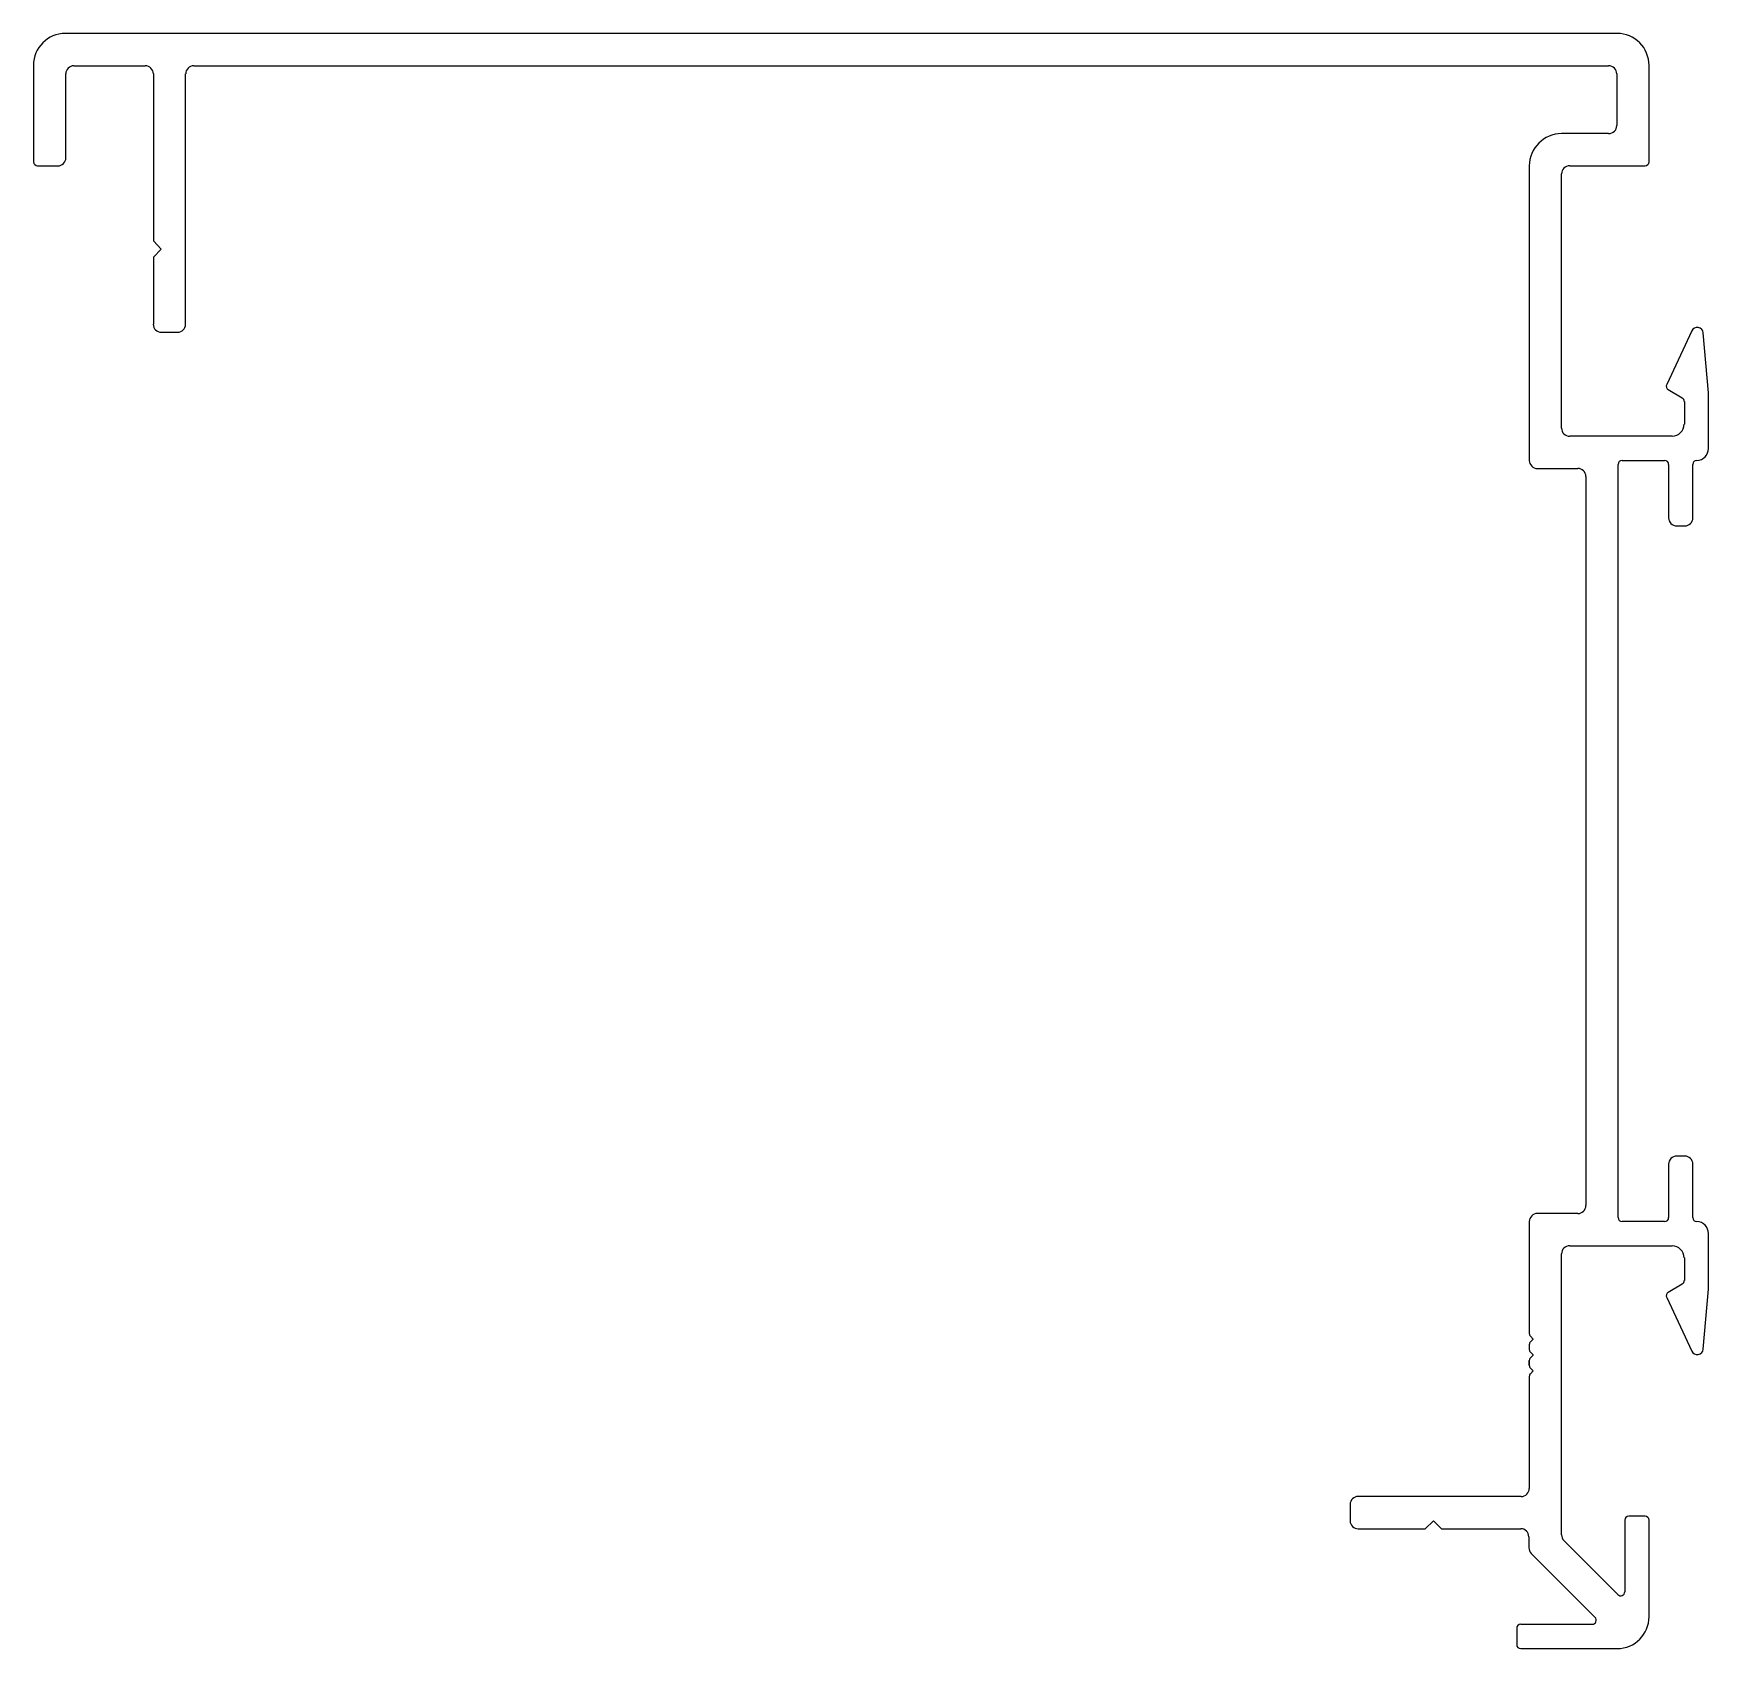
# Model space of a CAD drawing. Header units: inches. Extents: x -49 to 56, y 4 to 105.
import ezdxf

# ---------------------------------------------------------------- set-up
doc = ezdxf.new("R2010")
doc.units = ezdxf.units.IN
doc.header["$MEASUREMENT"] = 0
doc.layers.add('Extrusion', color=1, linetype='Continuous')

msp = doc.modelspace()

# ---------------------------------------------------------------- linework, layer by layer
at = {"layer": 'Extrusion', "color": 4, "linetype": 'Continuous'}
for p, q in [((50.63, 105.25), (-46.97, 105.25)), ((-48.97, 103.25), (-48.97, 97.18)), ((52.63, 97.18), (52.63, 103.25)), ((-46.94, 97.43), (-46.94, 102.71)), ((-46.43, 103.22), (-41.94, 103.22)), ((-41.43, 102.71), (-41.43, 92.2)), ((-39.4, 86.96), (-39.4, 102.71)), ((-38.89, 103.22), (50.09, 103.22)), ((50.6, 102.71), (50.6, 99.46)), ((50.09, 98.96), (47.13, 98.96)), ((-48.71, 96.92), (-47.44, 96.92)), ((45.1, 96.92), (45.1, 78.39)), ((47.64, 96.92), (52.38, 96.92)), ((47.13, 80.42), (47.13, 96.42)), ((-41.43, 92.2), (-40.93, 91.69)), ((-40.93, 91.69), (-41.43, 91.18)), ((-41.43, 91.18), (-41.43, 86.96)), ((-40.93, 86.45), (-39.91, 86.45)), ((55.32, 86.54), (53.74, 83.17)), ((56.37, 82.65), (56.04, 86.42)), ((53.84, 82.85), (54.72, 82.32)), ((56.37, 79.15), (56.37, 82.65)), ((54.85, 82.1), (54.85, 80.68)), ((54.08, 79.92), (47.64, 79.92)), ((45.1, 78.39), (45.1, 78.39)), ((50.69, 30.76), (50.69, 78.14)), ((50.94, 78.39), (53.61, 78.39)), ((53.86, 78.14), (53.86, 74.78)), ((55.39, 74.78), (55.39, 78.14)), ((45.61, 77.88), (48.15, 77.88)), ((48.66, 77.38), (48.66, 31.52)), ((54.37, 74.27), (54.88, 74.27)), ((53.86, 34.12), (53.86, 30.76)), ((54.88, 34.63), (54.37, 34.63)), ((55.39, 30.76), (55.39, 34.12)), ((48.15, 31.02), (45.61, 31.02)), ((45.1, 30.51), (45.1, 23.47)), ((53.61, 30.51), (50.94, 30.51)), ((56.37, 26.25), (56.37, 29.75)), ((47.13, 10.8), (47.13, 28.48)), ((47.64, 28.98), (54.08, 28.98)), ((54.85, 28.22), (54.85, 26.8)), ((54.72, 26.58), (53.84, 26.05)), ((53.74, 25.73), (55.32, 22.36)), ((56.04, 22.48), (56.37, 26.25)), ((45.1, 23.47), (45.1, 23.47)), ((45.17, 23.29), (45.34, 23.12)), ((45.1, 22.76), (45.1, 22.47)), ((45.34, 23.11), (45.17, 22.94)), ((45.17, 22.29), (45.34, 22.12)), ((45.1, 21.76), (45.1, 21.47)), ((45.1, 21.47), (45.1, 21.76)), ((45.1, 21.76), (45.1, 21.47)), ((45.1, 21.47), (45.1, 21.76)), ((45.1, 21.76), (45.1, 21.47)), ((45.34, 22.11), (45.17, 21.94)), ((45.17, 21.29), (45.34, 21.12)), ((45.34, 21.11), (45.17, 20.94)), ((45.1, 20.76), (45.1, 20.76)), ((45.1, 20.76), (45.1, 20.76)), ((45.1, 20.76), (45.1, 13.72)), ((33.83, 12.71), (33.83, 11.69)), ((44.59, 13.22), (34.34, 13.22)), ((38.56, 11.18), (39.07, 11.69)), ((39.07, 11.69), (39.58, 11.18)), ((51.11, 11.72), (51.11, 7.22)), ((52.38, 11.98), (51.36, 11.98)), ((52.63, 5.65), (52.63, 11.72)), ((34.34, 11.18), (38.56, 11.18)), ((39.58, 11.18), (44.56, 11.18)), ((45.07, 10.68), (45.07, 9.99)), ((45.22, 9.63), (49.24, 5.61)), ((50.67, 7.04), (47.28, 10.44)), ((44.31, 4.92), (44.31, 3.9)), ((49.06, 5.17), (44.56, 5.17)), ((44.56, 3.65), (50.63, 3.65))]:
    msp.add_line(p, q, dxfattribs=at)
for centre, radius, start, end in [((-46.97, 103.25), 2, 90, 180), ((50.63, 103.25), 2, 360, 90.0134), ((-46.43, 102.71), 0.508, 90, 180), ((-41.94, 102.71), 0.508, 360, 90), ((-38.89, 102.71), 0.508, 90, 180), ((50.09, 102.71), 0.508, 360, 90), ((50.09, 99.46), 0.508, 270, 360), ((47.13, 96.92), 2.03, 90, 180), ((-48.71, 97.18), 0.254, 180, 270), ((-47.44, 97.43), 0.508, 270, 0), ((47.64, 96.42), 0.508, 90, 180), ((52.38, 97.18), 0.254, 270, 360), ((-40.93, 86.96), 0.508, 180, 270), ((-39.91, 86.96), 0.508, 270, 360), ((55.66, 86.38), 0.381, 5, 155), ((53.97, 83.06), 0.254, 155, 239), ((54.59, 82.1), 0.254, 360, 59), ((47.64, 80.42), 0.508, 180, 270), ((54.08, 80.68), 0.762, 270, 360), ((55.61, 79.15), 0.762, 271.9136, 360), ((45.61, 78.39), 0.508, 180, 270), ((50.94, 78.14), 0.254, 90, 180), ((53.61, 78.14), 0.254, 360, 90), ((55.64, 78.14), 0.254, 91.9136, 180), ((48.15, 77.38), 0.508, 0, 90), ((54.37, 74.78), 0.508, 180, 270), ((54.88, 74.78), 0.508, 270, 360), ((54.37, 34.12), 0.508, 90, 180), ((54.88, 34.12), 0.508, 360, 90), ((45.61, 30.51), 0.508, 90, 180), ((48.15, 31.52), 0.508, 270, 360), ((50.94, 30.76), 0.254, 180, 270), ((53.61, 30.76), 0.254, 270, 0), ((55.64, 30.76), 0.254, 180, 268.0864), ((55.61, 29.75), 0.762, 360, 88.0864), ((47.64, 28.48), 0.508, 90, 180), ((54.08, 28.22), 0.762, 0, 90), ((54.59, 26.8), 0.254, 301, 360), ((53.97, 25.84), 0.254, 121, 205), ((45.35, 23.47), 0.25, 180, 225), ((45.35, 22.76), 0.25, 135, 180), ((45.35, 22.47), 0.25, 180, 225), ((45.34, 23.12), 0.008, 315, 45), ((45.34, 22.12), 0.008, 315, 45), ((55.66, 22.52), 0.381, 205, 355), ((45.35, 21.76), 0.25, 135, 180), ((45.35, 21.47), 0.25, 180, 225), ((45.34, 21.12), 0.008, 315, 45), ((45.35, 20.76), 0.25, 135, 180), ((44.59, 13.72), 0.508, 270, 360), ((34.34, 12.71), 0.508, 90, 180), ((34.34, 11.69), 0.508, 180, 270), ((51.36, 11.72), 0.254, 90, 180), ((52.38, 11.72), 0.254, 0, 90), ((44.56, 10.68), 0.508, 360, 90), ((47.64, 10.8), 0.508, 180, 225), ((45.58, 9.99), 0.508, 180, 225), ((50.85, 7.22), 0.254, 225, 0), ((49.06, 5.43), 0.254, 270, 45), ((50.63, 5.65), 2, 270, 360), ((44.56, 4.92), 0.254, 90, 180), ((44.56, 3.9), 0.254, 180, 270)]:
    msp.add_arc(centre, radius, start, end, dxfattribs=at)

doc.saveas('drawing.dxf')
